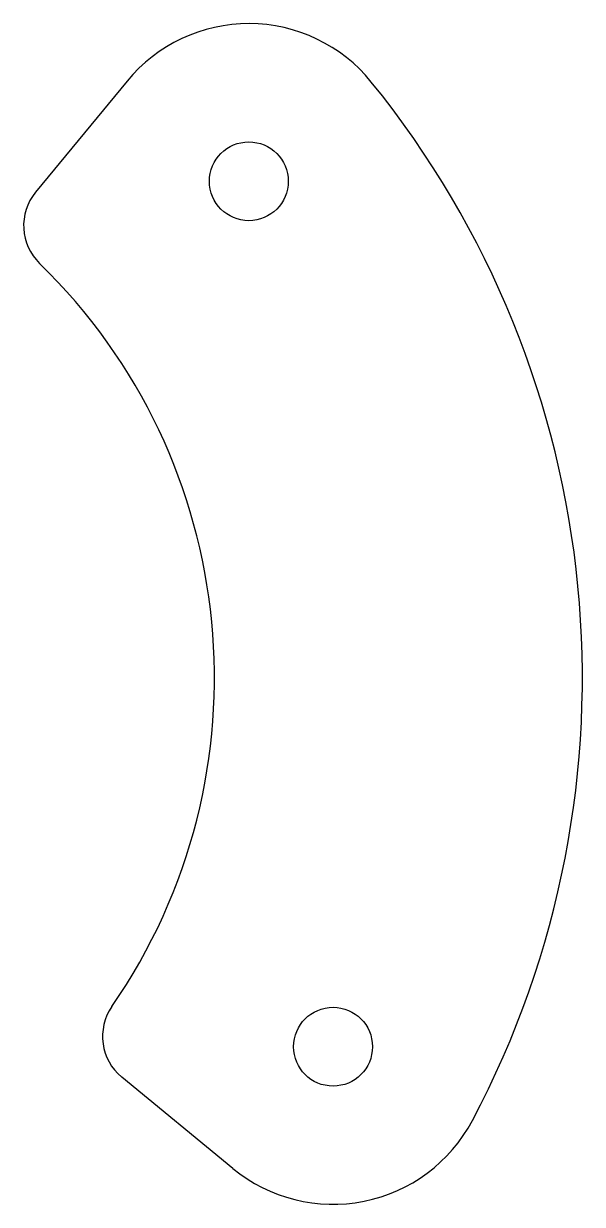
# Model space of a CAD drawing. Header units: millimetres. Extents: x 14.7 to 36, y -20 to 24.9.
import ezdxf

# ---------------------------------------------------------------- set-up
doc = ezdxf.new("R2010")
doc.units = ezdxf.units.MM

msp = doc.modelspace()

# ---------------------------------------------------------------- linework, layer by layer
at = {"color": 7, "linetype": 'Continuous', "lineweight": 25}
for p, q in [((18.673, 22.701), (15.193, 18.47)), ((22.701, -18.673), (18.47, -15.193))]:
    msp.add_line(p, q, dxfattribs=at)
for centre in [(23.307, 18.889), (26.512, -14.039)]:
    msp.add_circle(centre, 1.5, dxfattribs=at)
for centre, radius, start, end in [((23.307, 18.889), 6, 39.023, 140.56), ((0, 0), 36, 332.097, 39.023), ((16.738, 17.2), 2, 140.56, 225.7798), ((0, 0), 22, 325.3402, 45.7798), ((19.741, -13.649), 2, 145.3402, 230.56), ((26.512, -14.039), 6, 230.56, 332.097)]:
    msp.add_arc(centre, radius, start, end, dxfattribs=at)

doc.saveas('drawing.dxf')
